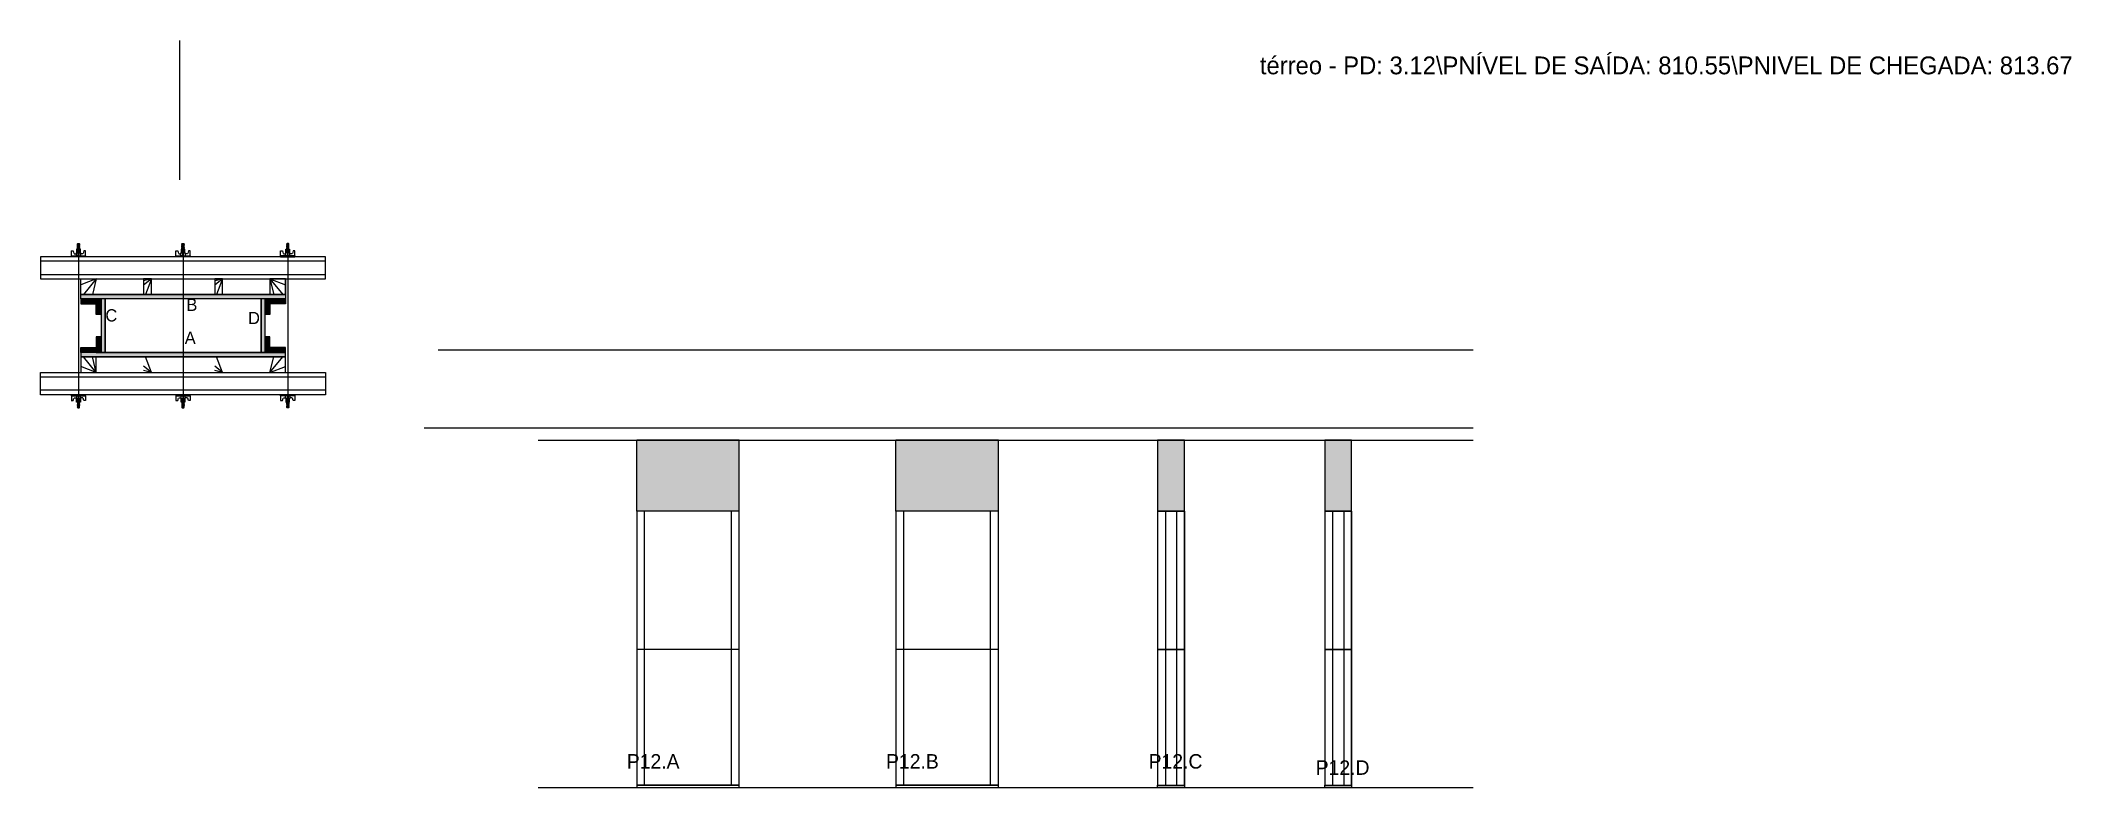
# Model space of a CAD drawing. Header units: metres. Extents: x 17755 to 19580, y 5125 to 5796.
import ezdxf

# ---------------------------------------------------------------- set-up
doc = ezdxf.new("R2010")
doc.units = ezdxf.units.M
for name, color, linetype in [('CHAPA', 7, 'Continuous'), ('COTA', 7, 'Continuous'), ('Hachura', 7, 'Continuous'), ('Madeira', 7, 'Continuous'), ('NIVEL 1° PAV.', 7, 'Continuous'), ('NIVEL 2° PAV.', 7, 'Continuous'), ('NOMENCLATURA', 7, 'Continuous'), ('Nível', 7, 'Continuous'), ('Painéis', 7, 'Continuous'), ('Perfil Metálico', 7, 'Continuous'), ('SARR_2.2x7', 7, 'Continuous'), ('SARRAFO', 7, 'Continuous'), ('Texto Seção', 7, 'Continuous'), ('TEXTO_GERAL', 7, 'Continuous')]:
    doc.layers.add(name, color=color, linetype=linetype)

msp = doc.modelspace()

# ---------------------------------------------------------------- hatches: boundary and pattern name
at = {"layer": 'COTA'}
h = msp.add_hatch(color=7, dxfattribs=at)
h.dxf.hatch_style = 1
h.paths.add_polyline_path([(18290.8, 5373.4), (18382.8, 5373.4), (18382.8, 5373.4), (18382.8, 5437.4), (18382.8, 5437.4), (18290.8, 5437.4), (18290.8, 5437.4), (18290.8, 5373.4)])
h = msp.add_hatch(color=7, dxfattribs=at)
h.dxf.hatch_style = 1
h.paths.add_polyline_path([(18523.6, 5373.4), (18615.6, 5373.4), (18615.6, 5373.4), (18615.6, 5437.4), (18615.6, 5437.4), (18523.6, 5437.4), (18523.6, 5437.4), (18523.6, 5373.4)])
h = msp.add_hatch(color=7, dxfattribs=at)
h.dxf.hatch_style = 1
h.paths.add_polyline_path([(18758.7, 5373.4), (18782.7, 5373.4), (18782.7, 5373.4), (18782.7, 5437.4), (18782.7, 5437.4), (18758.7, 5437.4), (18758.7, 5437.4), (18758.7, 5373.4)])
h = msp.add_hatch(color=7, dxfattribs=at)
h.dxf.hatch_style = 1
h.paths.add_polyline_path([(18908.8, 5373.4), (18932.8, 5373.4), (18932.8, 5373.4), (18932.8, 5437.4), (18932.8, 5437.4), (18908.8, 5437.4), (18908.8, 5437.4), (18908.8, 5373.4)])
at = {"layer": 'Hachura'}
h = msp.add_hatch(color=7, dxfattribs=at)
h.dxf.hatch_style = 1
h.paths.add_polyline_path([(17791.2, 5564.1), (17791.2, 5568.1), (17791.2, 5568.1), (17975.2, 5568.1), (17975.2, 5568.1), (17975.2, 5564.1), (17975.2, 5564.1), (17791.2, 5564.1)])
h = msp.add_hatch(color=7, dxfattribs=at)
h.dxf.hatch_style = 1
h.paths.add_polyline_path([(17791.2, 5564.1), (17791.2, 5568.1), (17791.2, 5568.1), (17975.2, 5568.1), (17975.2, 5568.1), (17975.2, 5564.1), (17975.2, 5564.1), (17791.2, 5564.1)])
h = msp.add_hatch(color=7, dxfattribs=at)
h.dxf.hatch_style = 1
h.paths.add_polyline_path([(17805.2, 5564.1), (17805.2, 5559.7), (17805.2, 5559.7), (17791.2, 5559.7), (17791.2, 5559.7), (17791.2, 5564.1), (17791.2, 5564.1), (17805.2, 5564.1)])
h = msp.add_hatch(color=7, dxfattribs=at)
h.dxf.hatch_style = 1
h.paths.add_polyline_path([(17809.6, 5564.1), (17805.2, 5564.1), (17805.2, 5564.1), (17805.2, 5550.1), (17805.2, 5550.1), (17809.6, 5550.1), (17809.6, 5550.1), (17809.6, 5564.1)])
h = msp.add_hatch(color=7, dxfattribs=at)
h.dxf.hatch_style = 1
h.paths.add_polyline_path([(17813.2, 5564.1), (17809.6, 5564.1), (17809.6, 5564.1), (17809.6, 5516.1), (17809.6, 5516.1), (17813.2, 5516.1), (17813.2, 5516.1), (17813.2, 5564.1)])
h = msp.add_hatch(color=7, dxfattribs=at)
h.dxf.hatch_style = 1
h.paths.add_polyline_path([(17813.2, 5564.1), (17809.6, 5564.1), (17809.6, 5564.1), (17809.6, 5516.1), (17809.6, 5516.1), (17813.2, 5516.1), (17813.2, 5516.1), (17813.2, 5564.1)])
h = msp.add_hatch(color=7, dxfattribs=at)
h.dxf.hatch_style = 1
h.paths.add_polyline_path([(17956.8, 5564.1), (17953.2, 5564.1), (17953.2, 5564.1), (17953.2, 5516.1), (17953.2, 5516.1), (17956.8, 5516.1), (17956.8, 5516.1), (17956.8, 5564.1)])
h = msp.add_hatch(color=7, dxfattribs=at)
h.dxf.hatch_style = 1
h.paths.add_polyline_path([(17956.8, 5564.1), (17953.2, 5564.1), (17953.2, 5564.1), (17953.2, 5516.1), (17953.2, 5516.1), (17956.8, 5516.1), (17956.8, 5516.1), (17956.8, 5564.1)])
h = msp.add_hatch(color=7, dxfattribs=at)
h.dxf.hatch_style = 1
h.paths.add_polyline_path([(17961.2, 5564.1), (17956.8, 5564.1), (17956.8, 5564.1), (17956.8, 5550.1), (17956.8, 5550.1), (17961.2, 5550.1), (17961.2, 5550.1), (17961.2, 5564.1)])
h = msp.add_hatch(color=7, dxfattribs=at)
h.dxf.hatch_style = 1
h.paths.add_polyline_path([(17961.2, 5564.1), (17961.2, 5559.7), (17961.2, 5559.7), (17975.2, 5559.7), (17975.2, 5559.7), (17975.2, 5564.1), (17975.2, 5564.1), (17961.2, 5564.1)])
h = msp.add_hatch(color=7, dxfattribs=at)
h.dxf.hatch_style = 1
h.paths.add_polyline_path([(17809.6, 5516.1), (17805.2, 5516.1), (17805.2, 5516.1), (17805.2, 5530.1), (17805.2, 5530.1), (17809.6, 5530.1), (17809.6, 5530.1), (17809.6, 5516.1)])
h = msp.add_hatch(color=7, dxfattribs=at)
h.dxf.hatch_style = 1
h.paths.add_polyline_path([(17961.2, 5516.1), (17956.8, 5516.1), (17956.8, 5516.1), (17956.8, 5530.1), (17956.8, 5530.1), (17961.2, 5530.1), (17961.2, 5530.1), (17961.2, 5516.1)])
h = msp.add_hatch(color=7, dxfattribs=at)
h.dxf.hatch_style = 1
h.paths.add_polyline_path([(17805.2, 5516.1), (17805.2, 5520.5), (17805.2, 5520.5), (17791.2, 5520.5), (17791.2, 5520.5), (17791.2, 5516.1), (17791.2, 5516.1), (17805.2, 5516.1)])
h = msp.add_hatch(color=7, dxfattribs=at)
h.dxf.hatch_style = 1
h.paths.add_polyline_path([(17791.2, 5516.1), (17791.2, 5512.1), (17791.2, 5512.1), (17975.2, 5512.1), (17975.2, 5512.1), (17975.2, 5516.1), (17975.2, 5516.1), (17791.2, 5516.1)])
h = msp.add_hatch(color=7, dxfattribs=at)
h.dxf.hatch_style = 1
h.paths.add_polyline_path([(17791.2, 5516.1), (17791.2, 5512.1), (17791.2, 5512.1), (17975.2, 5512.1), (17975.2, 5512.1), (17975.2, 5516.1), (17975.2, 5516.1), (17791.2, 5516.1)])
h = msp.add_hatch(color=7, dxfattribs=at)
h.dxf.hatch_style = 1
h.paths.add_polyline_path([(17961.2, 5516.1), (17961.2, 5520.5), (17961.2, 5520.5), (17975.2, 5520.5), (17975.2, 5520.5), (17975.2, 5516.1), (17975.2, 5516.1), (17961.2, 5516.1)])

# ---------------------------------------------------------------- linework, layer by layer
at = {"layer": 'CHAPA', "color": 7, "lineweight": 25}
for points in [[(17791.2, 5564.1), (17791.2, 5568.1), (17975.2, 5568.1), (17975.2, 5564.1)], [(17791.2, 5564.1), (17791.2, 5568.1), (17975.2, 5568.1), (17975.2, 5564.1)], [(17813.2, 5564.1), (17809.6, 5564.1), (17809.6, 5516.1), (17813.2, 5516.1)], [(17813.2, 5564.1), (17809.6, 5564.1), (17809.6, 5516.1), (17813.2, 5516.1)], [(17956.8, 5564.1), (17953.2, 5564.1), (17953.2, 5516.1), (17956.8, 5516.1)], [(17956.8, 5564.1), (17953.2, 5564.1), (17953.2, 5516.1), (17956.8, 5516.1)], [(17791.2, 5516.1), (17791.2, 5512.1), (17975.2, 5512.1), (17975.2, 5516.1)], [(17791.2, 5516.1), (17791.2, 5512.1), (17975.2, 5512.1), (17975.2, 5516.1)]]:
    msp.add_lwpolyline(points, close=True, dxfattribs=at)
at = {"layer": 'COTA', "color": 7, "lineweight": 25}
for p, q in [((18382.8, 5437.4), (18290.8, 5437.4)), ((18290.8, 5373.4), (18290.8, 5437.4)), ((18382.8, 5373.4), (18382.8, 5437.4)), ((18615.6, 5437.4), (18523.6, 5437.4)), ((18523.6, 5373.4), (18523.6, 5437.4)), ((18615.6, 5373.4), (18615.6, 5437.4))]:
    msp.add_line(p, q, dxfattribs=at)
for points in [[(18782.7, 5373.4), (18782.7, 5437.4), (18758.7, 5437.4), (18758.7, 5373.4)], [(18932.8, 5373.4), (18932.8, 5437.4), (18908.8, 5437.4), (18908.8, 5373.4)]]:
    msp.add_lwpolyline(points, dxfattribs=at)
at = {"layer": 'Defpoints', "color": 7, "lineweight": 25}
msp.add_line((17880.2, 5671.2), (17880.2, 5796.2), dxfattribs=at)
at = {"layer": 'Hachura', "color": 7, "lineweight": 25}
for p, q in [((17782.7, 5607.3), (17784.4, 5607.3)), ((17782.7, 5603), (17795.6, 5603)), ((17782.7, 5603), (17787.9, 5603)), ((17782.8, 5602.1), (17782.8, 5607.2)), ((17795.6, 5602.1), (17782.8, 5602.1)), ((17782.9, 5603), (17782.9, 5602.1)), ((17783.1, 5603), (17783.1, 5602.1)), ((17783.4, 5603), (17783.4, 5602.1)), ((17783.9, 5603), (17783.9, 5602.1)), ((17784.4, 5607.3), (17785, 5605)), ((17784.7, 5603), (17784.7, 5602.1)), ((17785.3, 5604.8), (17787.3, 5604.8)), ((17786.2, 5603), (17786.2, 5602.1)), ((17794.7, 5602.1), (17786.9, 5602.1)), ((17787.3, 5605.6), (17791.1, 5605.6)), ((17787.3, 5603), (17787.3, 5605.6)), ((17789.2, 5603), (17787.3, 5603)), ((17790.9, 5608.8), (17787.5, 5608.8)), ((17787.5, 5608.8), (17787.5, 5605.6)), ((17790.9, 5608.7), (17787.5, 5608.7)), ((17787.9, 5603), (17788.6, 5603)), ((17788.1, 5613.2), (17790.3, 5612.1)), ((17790.2, 5611.9), (17788.1, 5612.9)), ((17788.1, 5612), (17790.3, 5610.9)), ((17790.2, 5610.7), (17788.1, 5611.8)), ((17788.1, 5610.8), (17790.3, 5609.8)), ((17790.2, 5609.5), (17788.1, 5610.6)), ((17789.3, 5608.8), (17788.1, 5609.4)), ((17788.2, 5613.6), (17788.5, 5613.9)), ((17788.2, 5613.3), (17788.2, 5613.6)), ((17788.2, 5613.6), (17788.2, 5613.6)), ((17790.1, 5613.6), (17788.2, 5613.6)), ((17788.2, 5613.3), (17790.1, 5612.3)), ((17788.2, 5613.3), (17790.1, 5612.3)), ((17788.2, 5612.1), (17788.2, 5612.7)), ((17790.1, 5611.8), (17788.2, 5612.7)), ((17788.2, 5612.1), (17790.1, 5611.1)), ((17788.2, 5610.9), (17788.2, 5611.6)), ((17790.1, 5610.6), (17788.2, 5611.6)), ((17788.2, 5611.4), (17788.2, 5611.6)), ((17788.2, 5610.9), (17790.1, 5610)), ((17788.2, 5609.8), (17788.2, 5610.4)), ((17790.1, 5609.5), (17788.2, 5610.4)), ((17788.2, 5609.8), (17790.1, 5608.8)), ((17789.1, 5608.8), (17788.2, 5609.3)), ((17788.2, 5608.8), (17788.2, 5609.3)), ((17788.2, 5602.7), (17788.2, 5602.9)), ((17788.2, 5602.2), (17788.2, 5602.7)), ((17788.5, 5613.9), (17789.8, 5613.9)), ((17788.6, 5608.8), (17788.6, 5605.6)), ((17790.1, 5612.9), (17788.8, 5613.6)), ((17788.9, 5603), (17788.9, 5605)), ((17790.2, 5613), (17789.1, 5613.6)), ((17789.2, 5612.9), (17789.2, 5471.1)), ((17789.2, 5603), (17789.2, 5602.1)), ((17789.4, 5605), (17789.4, 5603)), ((17789.6, 5613.6), (17790.3, 5613.2)), ((17790.1, 5613.6), (17789.8, 5613.9)), ((17789.8, 5613.6), (17790.1, 5613.4)), ((17790.1, 5613.4), (17790.1, 5613.6)), ((17790.1, 5612.9), (17790.1, 5612.3)), ((17790.1, 5611.1), (17790.1, 5611.8)), ((17790.1, 5610.4), (17790.1, 5610.6)), ((17790.1, 5610.4), (17790.1, 5610)), ((17790.1, 5609.5), (17790.1, 5608.8)), ((17790.1, 5608.8), (17790.1, 5605.6)), ((17790.2, 5602.9), (17790.2, 5602.4)), ((17790.9, 5605.6), (17790.9, 5608.8)), ((17791.1, 5605.6), (17790.9, 5605.6)), ((17791.1, 5605.6), (17790.9, 5605.6)), ((17791.1, 5605.6), (17791.1, 5603)), ((17793.1, 5604.8), (17791.1, 5604.8)), ((17792.2, 5603), (17792.2, 5602.1)), ((17794, 5607.3), (17793.4, 5605)), ((17793.7, 5603), (17793.7, 5602.1)), ((17795.6, 5607.3), (17794, 5607.3)), ((17794.5, 5603), (17794.5, 5602.1)), ((17795, 5603), (17795, 5602.1)), ((17795.3, 5603), (17795.3, 5602.1)), ((17795.5, 5603), (17795.5, 5602.1)), ((17795.6, 5603), (17795.6, 5607.3)), ((17795.6, 5603), (17795.6, 5602.1)), ((17876.7, 5607.3), (17878.4, 5607.3)), ((17876.7, 5603), (17889.6, 5603)), ((17876.7, 5603), (17881.9, 5603)), ((17876.8, 5602.1), (17876.8, 5607.2)), ((17889.6, 5602.1), (17876.8, 5602.1)), ((17876.9, 5603), (17876.9, 5602.1)), ((17877.1, 5603), (17877.1, 5602.1)), ((17877.4, 5603), (17877.4, 5602.1)), ((17877.9, 5603), (17877.9, 5602.1)), ((17878.4, 5607.3), (17879, 5605)), ((17878.7, 5603), (17878.7, 5602.1)), ((17879.3, 5604.8), (17881.3, 5604.8)), ((17880.2, 5603), (17880.2, 5602.1)), ((17888.7, 5602.1), (17880.9, 5602.1)), ((17881.3, 5605.6), (17885.1, 5605.6)), ((17881.3, 5603), (17881.3, 5605.6)), ((17883.2, 5603), (17881.3, 5603)), ((17884.9, 5608.8), (17881.5, 5608.8)), ((17881.5, 5608.8), (17881.5, 5605.6)), ((17884.9, 5608.7), (17881.5, 5608.7)), ((17881.9, 5603), (17882.6, 5603)), ((17882.1, 5613.2), (17884.3, 5612.1)), ((17884.2, 5611.9), (17882.1, 5612.9)), ((17882.1, 5612), (17884.3, 5610.9)), ((17884.2, 5610.7), (17882.1, 5611.8)), ((17882.1, 5610.8), (17884.3, 5609.8)), ((17884.2, 5609.5), (17882.1, 5610.6)), ((17883.3, 5608.8), (17882.1, 5609.4)), ((17882.2, 5613.6), (17882.5, 5613.9)), ((17882.2, 5613.3), (17882.2, 5613.6)), ((17882.2, 5613.6), (17882.2, 5613.6)), ((17884.1, 5613.6), (17882.2, 5613.6)), ((17882.2, 5613.3), (17884.1, 5612.3)), ((17882.2, 5613.3), (17884.1, 5612.3)), ((17882.2, 5612.1), (17882.2, 5612.7)), ((17884.1, 5611.8), (17882.2, 5612.7)), ((17882.2, 5612.1), (17884.1, 5611.1)), ((17882.2, 5610.9), (17882.2, 5611.6)), ((17884.1, 5610.6), (17882.2, 5611.6)), ((17882.2, 5611.4), (17882.2, 5611.6)), ((17882.2, 5610.9), (17884.1, 5610)), ((17882.2, 5609.8), (17882.2, 5610.4)), ((17884.1, 5609.5), (17882.2, 5610.4)), ((17882.2, 5609.8), (17884.1, 5608.8)), ((17883.1, 5608.8), (17882.2, 5609.3)), ((17882.2, 5608.8), (17882.2, 5609.3)), ((17882.2, 5602.7), (17882.2, 5602.9)), ((17882.2, 5602.2), (17882.2, 5602.7)), ((17882.5, 5613.9), (17883.8, 5613.9)), ((17882.6, 5608.8), (17882.6, 5605.6)), ((17884.1, 5612.9), (17882.8, 5613.6)), ((17882.9, 5603), (17882.9, 5605)), ((17884.2, 5613), (17883.1, 5613.6)), ((17883.2, 5612.9), (17883.2, 5471.1)), ((17883.2, 5603), (17883.2, 5602.1)), ((17883.4, 5605), (17883.4, 5603)), ((17883.6, 5613.6), (17884.3, 5613.2)), ((17884.1, 5613.6), (17883.8, 5613.9)), ((17883.8, 5613.6), (17884.1, 5613.4)), ((17884.1, 5613.4), (17884.1, 5613.6)), ((17884.1, 5612.9), (17884.1, 5612.3)), ((17884.1, 5611.1), (17884.1, 5611.8)), ((17884.1, 5610.4), (17884.1, 5610.6)), ((17884.1, 5610.4), (17884.1, 5610)), ((17884.1, 5609.5), (17884.1, 5608.8)), ((17884.1, 5608.8), (17884.1, 5605.6)), ((17884.2, 5602.9), (17884.2, 5602.4)), ((17884.9, 5605.6), (17884.9, 5608.8)), ((17885.1, 5605.6), (17884.9, 5605.6)), ((17885.1, 5605.6), (17884.9, 5605.6)), ((17885.1, 5605.6), (17885.1, 5603)), ((17887.1, 5604.8), (17885.1, 5604.8)), ((17886.2, 5603), (17886.2, 5602.1)), ((17888, 5607.3), (17887.4, 5605)), ((17887.7, 5603), (17887.7, 5602.1)), ((17889.6, 5607.3), (17888, 5607.3)), ((17888.5, 5603), (17888.5, 5602.1)), ((17889, 5603), (17889, 5602.1)), ((17889.3, 5603), (17889.3, 5602.1)), ((17889.5, 5603), (17889.5, 5602.1)), ((17889.6, 5603), (17889.6, 5607.3)), ((17889.6, 5603), (17889.6, 5602.1)), ((17970.8, 5603), (17970.8, 5607.3)), ((17970.8, 5607.3), (17972.4, 5607.3)), ((17983.7, 5603), (17970.8, 5603)), ((17970.8, 5603), (17970.8, 5602.1)), ((17970.8, 5602.1), (17983.6, 5602.1)), ((17970.9, 5603), (17970.9, 5602.1)), ((17971.1, 5603), (17971.1, 5602.1)), ((17971.4, 5603), (17971.4, 5602.1)), ((17971.7, 5602.1), (17979.5, 5602.1)), ((17971.9, 5603), (17971.9, 5602.1)), ((17972.4, 5607.3), (17973, 5605)), ((17972.7, 5603), (17972.7, 5602.1)), ((17973.3, 5604.8), (17975.3, 5604.8)), ((17974.2, 5603), (17974.2, 5602.1)), ((17979.1, 5605.6), (17975.3, 5605.6)), ((17975.3, 5605.6), (17975.3, 5603)), ((17975.3, 5605.6), (17975.5, 5605.6)), ((17975.3, 5605.6), (17975.5, 5605.6)), ((17975.5, 5608.8), (17978.9, 5608.8)), ((17975.5, 5605.6), (17975.5, 5608.8)), ((17975.5, 5608.7), (17978.9, 5608.7)), ((17976.8, 5613.6), (17976.1, 5613.2)), ((17978.3, 5613.2), (17976.1, 5612.1)), ((17978.3, 5612), (17976.1, 5610.9)), ((17978.3, 5610.8), (17976.1, 5609.8)), ((17976.2, 5613), (17977.3, 5613.6)), ((17976.2, 5611.9), (17978.3, 5612.9)), ((17976.2, 5610.7), (17978.3, 5611.8)), ((17976.2, 5609.5), (17978.3, 5610.6)), ((17976.2, 5602.9), (17976.2, 5602.4)), ((17976.3, 5613.6), (17976.6, 5613.9)), ((17976.6, 5613.6), (17976.3, 5613.4)), ((17976.3, 5613.4), (17976.3, 5613.6)), ((17976.3, 5612.9), (17977.6, 5613.6)), ((17976.3, 5613.6), (17978.2, 5613.6)), ((17978.2, 5613.3), (17976.3, 5612.3)), ((17978.2, 5613.3), (17976.3, 5612.3)), ((17976.3, 5612.9), (17976.3, 5612.3)), ((17976.3, 5611.8), (17978.2, 5612.7)), ((17978.2, 5612.1), (17976.3, 5611.1)), ((17976.3, 5611.1), (17976.3, 5611.8)), ((17976.3, 5610.6), (17978.2, 5611.6)), ((17978.2, 5610.9), (17976.3, 5610)), ((17976.3, 5610.4), (17976.3, 5610.6)), ((17976.3, 5610.4), (17976.3, 5610)), ((17976.3, 5609.5), (17978.2, 5610.4)), ((17978.2, 5609.8), (17976.3, 5608.8)), ((17976.3, 5609.5), (17976.3, 5608.8)), ((17976.3, 5608.8), (17976.3, 5605.6)), ((17977.9, 5613.9), (17976.6, 5613.9)), ((17977, 5605), (17977, 5603)), ((17977.1, 5608.8), (17978.3, 5609.4)), ((17977.2, 5612.9), (17977.2, 5471.1)), ((17977.2, 5603), (17979.1, 5603)), ((17977.2, 5603), (17977.2, 5602.1)), ((17977.3, 5608.8), (17978.2, 5609.3)), ((17977.5, 5603), (17977.5, 5605)), ((17977.8, 5608.8), (17977.8, 5605.6)), ((17978.5, 5603), (17977.8, 5603)), ((17978.2, 5613.6), (17977.9, 5613.9)), ((17978.2, 5613.3), (17978.2, 5613.6)), ((17978.2, 5613.6), (17978.2, 5613.6)), ((17978.2, 5612.1), (17978.2, 5612.7)), ((17978.2, 5610.9), (17978.2, 5611.6)), ((17978.2, 5611.4), (17978.2, 5611.6)), ((17978.2, 5609.8), (17978.2, 5610.4)), ((17978.2, 5608.8), (17978.2, 5609.3)), ((17978.2, 5602.7), (17978.2, 5602.9)), ((17978.2, 5602.2), (17978.2, 5602.7)), ((17983.7, 5603), (17978.5, 5603)), ((17978.9, 5608.8), (17978.9, 5605.6)), ((17979.1, 5603), (17979.1, 5605.6)), ((17981.1, 5604.8), (17979.1, 5604.8)), ((17980.2, 5603), (17980.2, 5602.1)), ((17982, 5607.3), (17981.4, 5605)), ((17981.7, 5603), (17981.7, 5602.1)), ((17983.7, 5607.3), (17982, 5607.3)), ((17982.5, 5603), (17982.5, 5602.1)), ((17983, 5603), (17983, 5602.1)), ((17983.3, 5603), (17983.3, 5602.1)), ((17983.5, 5603), (17983.5, 5602.1)), ((17983.6, 5602.1), (17983.6, 5607.2)), ((17782.7, 5477.2), (17795.6, 5477.2)), ((17782.7, 5477.2), (17787.9, 5477.2)), ((17795.6, 5478.1), (17782.8, 5478.1)), ((17782.8, 5478.1), (17782.8, 5473)), ((17782.9, 5477.2), (17782.9, 5478.1)), ((17783.1, 5477.2), (17783.1, 5478.1)), ((17783.4, 5477.2), (17783.4, 5478.1)), ((17783.9, 5477.2), (17783.9, 5478.1)), ((17784.4, 5472.9), (17785, 5475.1)), ((17784.7, 5477.2), (17784.7, 5478.1)), ((17785.3, 5475.4), (17787.3, 5475.4)), ((17786.2, 5477.2), (17786.2, 5478.1)), ((17794.7, 5478.1), (17786.9, 5478.1)), ((17789.2, 5477.2), (17787.3, 5477.2)), ((17787.3, 5477.2), (17787.3, 5474.6)), ((17787.3, 5474.6), (17791.1, 5474.6)), ((17787.5, 5471.4), (17787.5, 5474.6)), ((17787.9, 5477.2), (17788.6, 5477.2)), ((17788.2, 5477.9), (17788.2, 5477.5)), ((17788.2, 5477.5), (17788.2, 5477.3)), ((17788.6, 5471.4), (17788.6, 5474.6)), ((17788.9, 5477.2), (17788.9, 5475.2)), ((17789.2, 5477.2), (17789.2, 5478.1)), ((17789.4, 5475.2), (17789.4, 5477.2)), ((17790.1, 5471.4), (17790.1, 5474.6)), ((17790.2, 5477.3), (17790.2, 5477.8)), ((17790.9, 5474.6), (17790.9, 5471.4)), ((17791.1, 5474.6), (17790.9, 5474.6)), ((17791.1, 5474.6), (17790.9, 5474.6)), ((17791.1, 5474.6), (17791.1, 5477.2)), ((17793.1, 5475.4), (17791.1, 5475.4)), ((17792.2, 5477.2), (17792.2, 5478.1)), ((17794, 5472.9), (17793.4, 5475.1)), ((17793.7, 5477.2), (17793.7, 5478.1)), ((17794.5, 5477.2), (17794.5, 5478.1)), ((17795, 5477.2), (17795, 5478.1)), ((17795.3, 5477.2), (17795.3, 5478.1)), ((17795.5, 5477.2), (17795.5, 5478.1)), ((17795.6, 5477.2), (17795.6, 5478.1)), ((17795.6, 5477.2), (17795.6, 5472.9)), ((17876.7, 5477.2), (17889.6, 5477.2)), ((17876.7, 5477.2), (17881.9, 5477.2)), ((17889.6, 5478.1), (17876.8, 5478.1)), ((17876.8, 5478.1), (17876.8, 5473)), ((17876.9, 5477.2), (17876.9, 5478.1)), ((17877.1, 5477.2), (17877.1, 5478.1)), ((17877.4, 5477.2), (17877.4, 5478.1)), ((17877.9, 5477.2), (17877.9, 5478.1)), ((17878.4, 5472.9), (17879, 5475.1)), ((17878.7, 5477.2), (17878.7, 5478.1)), ((17879.3, 5475.4), (17881.3, 5475.4)), ((17880.2, 5477.2), (17880.2, 5478.1)), ((17888.7, 5478.1), (17880.9, 5478.1)), ((17883.2, 5477.2), (17881.3, 5477.2)), ((17881.3, 5477.2), (17881.3, 5474.6)), ((17881.3, 5474.6), (17885.1, 5474.6)), ((17881.5, 5471.4), (17881.5, 5474.6)), ((17881.9, 5477.2), (17882.6, 5477.2)), ((17882.2, 5477.9), (17882.2, 5477.5)), ((17882.2, 5477.5), (17882.2, 5477.3)), ((17882.6, 5471.4), (17882.6, 5474.6)), ((17882.9, 5477.2), (17882.9, 5475.2)), ((17883.2, 5477.2), (17883.2, 5478.1)), ((17883.4, 5475.2), (17883.4, 5477.2)), ((17884.1, 5471.4), (17884.1, 5474.6)), ((17884.2, 5477.3), (17884.2, 5477.8)), ((17884.9, 5474.6), (17884.9, 5471.4)), ((17885.1, 5474.6), (17884.9, 5474.6)), ((17885.1, 5474.6), (17884.9, 5474.6)), ((17885.1, 5474.6), (17885.1, 5477.2)), ((17887.1, 5475.4), (17885.1, 5475.4)), ((17886.2, 5477.2), (17886.2, 5478.1)), ((17888, 5472.9), (17887.4, 5475.1)), ((17887.7, 5477.2), (17887.7, 5478.1)), ((17888.5, 5477.2), (17888.5, 5478.1)), ((17889, 5477.2), (17889, 5478.1)), ((17889.3, 5477.2), (17889.3, 5478.1)), ((17889.5, 5477.2), (17889.5, 5478.1)), ((17889.6, 5477.2), (17889.6, 5478.1)), ((17889.6, 5477.2), (17889.6, 5472.9)), ((17970.8, 5478.1), (17983.6, 5478.1)), ((17970.8, 5477.2), (17970.8, 5478.1)), ((17983.7, 5477.2), (17970.8, 5477.2)), ((17970.8, 5477.2), (17970.8, 5472.9)), ((17970.9, 5477.2), (17970.9, 5478.1)), ((17971.1, 5477.2), (17971.1, 5478.1)), ((17971.4, 5477.2), (17971.4, 5478.1)), ((17971.7, 5478.1), (17979.5, 5478.1)), ((17971.9, 5477.2), (17971.9, 5478.1)), ((17972.4, 5472.9), (17973, 5475.1)), ((17972.7, 5477.2), (17972.7, 5478.1)), ((17973.3, 5475.4), (17975.3, 5475.4)), ((17974.2, 5477.2), (17974.2, 5478.1)), ((17975.3, 5474.6), (17975.3, 5477.2)), ((17979.1, 5474.6), (17975.3, 5474.6)), ((17975.3, 5474.6), (17975.5, 5474.6)), ((17975.3, 5474.6), (17975.5, 5474.6)), ((17975.5, 5474.6), (17975.5, 5471.4)), ((17976.2, 5477.3), (17976.2, 5477.8)), ((17976.3, 5471.4), (17976.3, 5474.6)), ((17977, 5475.2), (17977, 5477.2)), ((17977.2, 5477.2), (17977.2, 5478.1)), ((17977.2, 5477.2), (17979.1, 5477.2)), ((17977.5, 5477.2), (17977.5, 5475.2)), ((17978.5, 5477.2), (17977.8, 5477.2)), ((17977.8, 5471.4), (17977.8, 5474.6)), ((17978.2, 5477.9), (17978.2, 5477.5)), ((17978.2, 5477.5), (17978.2, 5477.3)), ((17983.7, 5477.2), (17978.5, 5477.2)), ((17978.9, 5471.4), (17978.9, 5474.6)), ((17979.1, 5477.2), (17979.1, 5474.6)), ((17981.1, 5475.4), (17979.1, 5475.4)), ((17980.2, 5477.2), (17980.2, 5478.1)), ((17982, 5472.9), (17981.4, 5475.1)), ((17981.7, 5477.2), (17981.7, 5478.1)), ((17982.5, 5477.2), (17982.5, 5478.1)), ((17983, 5477.2), (17983, 5478.1)), ((17983.3, 5477.2), (17983.3, 5478.1)), ((17983.5, 5477.2), (17983.5, 5478.1)), ((17983.6, 5478.1), (17983.6, 5473)), ((17782.7, 5472.9), (17784.4, 5472.9)), ((17790.9, 5471.5), (17787.5, 5471.5)), ((17790.9, 5471.4), (17787.5, 5471.4)), ((17789.3, 5471.4), (17788.1, 5470.8)), ((17790.2, 5470.7), (17788.1, 5469.6)), ((17788.1, 5469.4), (17790.3, 5470.4)), ((17790.2, 5469.5), (17788.1, 5468.4)), ((17788.1, 5468.2), (17790.3, 5469.3)), ((17790.2, 5468.3), (17788.1, 5467.3)), ((17788.1, 5467), (17790.3, 5468.1)), ((17788.2, 5470.4), (17790.1, 5471.4)), ((17789.1, 5471.4), (17788.2, 5470.9)), ((17788.2, 5471.4), (17788.2, 5470.9)), ((17790.1, 5470.7), (17788.2, 5469.8)), ((17788.2, 5470.4), (17788.2, 5469.8)), ((17788.2, 5469.3), (17790.1, 5470.2)), ((17790.1, 5469.6), (17788.2, 5468.6)), ((17788.2, 5469.3), (17788.2, 5468.6)), ((17788.2, 5468.1), (17790.1, 5469.1)), ((17788.2, 5468.8), (17788.2, 5468.6)), ((17790.1, 5468.4), (17788.2, 5467.5)), ((17788.2, 5468.1), (17788.2, 5467.5)), ((17788.2, 5466.9), (17790.1, 5467.9)), ((17788.2, 5466.9), (17790.1, 5467.9)), ((17788.2, 5466.9), (17788.2, 5466.6)), ((17788.2, 5466.6), (17788.2, 5466.6)), ((17788.2, 5466.6), (17788.5, 5466.3)), ((17790.1, 5466.6), (17788.2, 5466.6)), ((17788.5, 5466.3), (17789.8, 5466.3)), ((17790.1, 5467.3), (17788.8, 5466.6)), ((17790.2, 5467.2), (17789.1, 5466.6)), ((17789.6, 5466.6), (17790.3, 5467)), ((17789.8, 5466.6), (17790.1, 5466.7)), ((17790.1, 5466.6), (17789.8, 5466.3)), ((17790.1, 5470.7), (17790.1, 5471.4)), ((17790.1, 5469.8), (17790.1, 5470.2)), ((17790.1, 5469.8), (17790.1, 5469.6)), ((17790.1, 5469.1), (17790.1, 5468.4)), ((17790.1, 5467.3), (17790.1, 5467.9)), ((17790.1, 5466.7), (17790.1, 5466.6)), ((17795.6, 5472.9), (17794, 5472.9)), ((17876.7, 5472.9), (17878.4, 5472.9)), ((17884.9, 5471.5), (17881.5, 5471.5)), ((17884.9, 5471.4), (17881.5, 5471.4)), ((17883.3, 5471.4), (17882.1, 5470.8)), ((17884.2, 5470.7), (17882.1, 5469.6)), ((17882.1, 5469.4), (17884.3, 5470.4)), ((17884.2, 5469.5), (17882.1, 5468.4)), ((17882.1, 5468.2), (17884.3, 5469.3)), ((17884.2, 5468.3), (17882.1, 5467.3)), ((17882.1, 5467), (17884.3, 5468.1)), ((17882.2, 5470.4), (17884.1, 5471.4)), ((17883.1, 5471.4), (17882.2, 5470.9)), ((17882.2, 5471.4), (17882.2, 5470.9)), ((17884.1, 5470.7), (17882.2, 5469.8)), ((17882.2, 5470.4), (17882.2, 5469.8)), ((17882.2, 5469.3), (17884.1, 5470.2)), ((17884.1, 5469.6), (17882.2, 5468.6)), ((17882.2, 5469.3), (17882.2, 5468.6)), ((17882.2, 5468.1), (17884.1, 5469.1)), ((17882.2, 5468.8), (17882.2, 5468.6)), ((17884.1, 5468.4), (17882.2, 5467.5)), ((17882.2, 5468.1), (17882.2, 5467.5)), ((17882.2, 5466.9), (17884.1, 5467.9)), ((17882.2, 5466.9), (17884.1, 5467.9)), ((17882.2, 5466.9), (17882.2, 5466.6)), ((17882.2, 5466.6), (17882.2, 5466.6)), ((17882.2, 5466.6), (17882.5, 5466.3)), ((17884.1, 5466.6), (17882.2, 5466.6)), ((17882.5, 5466.3), (17883.8, 5466.3)), ((17884.1, 5467.3), (17882.8, 5466.6)), ((17884.2, 5467.2), (17883.1, 5466.6)), ((17883.6, 5466.6), (17884.3, 5467)), ((17883.8, 5466.6), (17884.1, 5466.7)), ((17884.1, 5466.6), (17883.8, 5466.3)), ((17884.1, 5470.7), (17884.1, 5471.4)), ((17884.1, 5469.8), (17884.1, 5470.2)), ((17884.1, 5469.8), (17884.1, 5469.6)), ((17884.1, 5469.1), (17884.1, 5468.4)), ((17884.1, 5467.3), (17884.1, 5467.9)), ((17884.1, 5466.7), (17884.1, 5466.6)), ((17889.6, 5472.9), (17888, 5472.9)), ((17970.8, 5472.9), (17972.4, 5472.9)), ((17975.5, 5471.5), (17978.9, 5471.5)), ((17975.5, 5471.4), (17978.9, 5471.4)), ((17978.3, 5469.4), (17976.1, 5470.4)), ((17978.3, 5468.2), (17976.1, 5469.3)), ((17978.3, 5467), (17976.1, 5468.1)), ((17976.8, 5466.6), (17976.1, 5467)), ((17976.2, 5470.7), (17978.3, 5469.6)), ((17976.2, 5469.5), (17978.3, 5468.4)), ((17976.2, 5468.3), (17978.3, 5467.3)), ((17976.2, 5467.2), (17977.3, 5466.6)), ((17976.3, 5470.7), (17976.3, 5471.4)), ((17978.2, 5470.4), (17976.3, 5471.4)), ((17976.3, 5470.7), (17978.2, 5469.8)), ((17976.3, 5469.8), (17976.3, 5470.2)), ((17978.2, 5469.3), (17976.3, 5470.2)), ((17976.3, 5469.8), (17976.3, 5469.6)), ((17976.3, 5469.6), (17978.2, 5468.6)), ((17976.3, 5469.1), (17976.3, 5468.4)), ((17978.2, 5468.1), (17976.3, 5469.1)), ((17976.3, 5468.4), (17978.2, 5467.5)), ((17978.2, 5466.9), (17976.3, 5467.9)), ((17976.3, 5467.3), (17976.3, 5467.9)), ((17978.2, 5466.9), (17976.3, 5467.9)), ((17976.3, 5467.3), (17977.6, 5466.6)), ((17976.6, 5466.6), (17976.3, 5466.7)), ((17976.3, 5466.7), (17976.3, 5466.6)), ((17976.3, 5466.6), (17976.6, 5466.3)), ((17976.3, 5466.6), (17978.2, 5466.6)), ((17977.9, 5466.3), (17976.6, 5466.3)), ((17977.1, 5471.4), (17978.3, 5470.8)), ((17977.3, 5471.4), (17978.2, 5470.9)), ((17978.2, 5466.6), (17977.9, 5466.3)), ((17978.2, 5471.4), (17978.2, 5470.9)), ((17978.2, 5470.4), (17978.2, 5469.8)), ((17978.2, 5469.3), (17978.2, 5468.6)), ((17978.2, 5468.8), (17978.2, 5468.6)), ((17978.2, 5468.1), (17978.2, 5467.5)), ((17978.2, 5466.9), (17978.2, 5466.6)), ((17978.2, 5466.6), (17978.2, 5466.6)), ((17983.7, 5472.9), (17982, 5472.9))]:
    msp.add_line(p, q, dxfattribs=at)
at = {"layer": 'Madeira', "color": 7, "lineweight": 25}
for p, q in [((17805.2, 5582.1), (17791.2, 5576.7)), ((17805.2, 5582.1), (17793.7, 5568.1)), ((17805.2, 5582.1), (17801.7, 5568.1)), ((17854.7, 5582.1), (17847.7, 5576.4)), ((17854.7, 5582.1), (17847.7, 5580.4)), ((17854.7, 5582.1), (17849.3, 5568.1)), ((17918.7, 5582.1), (17911.7, 5576.4)), ((17918.7, 5582.1), (17911.7, 5580.4)), ((17918.7, 5582.1), (17913.3, 5568.1)), ((17961.2, 5582.1), (17972.7, 5568.1)), ((17961.2, 5582.1), (17964.7, 5568.1)), ((17961.2, 5582.1), (17975.2, 5576.7)), ((17805.2, 5498.1), (17793.7, 5512.1)), ((17805.2, 5498.1), (17801.7, 5512.1)), ((17854.7, 5498.1), (17849.3, 5512.1)), ((17918.7, 5498.1), (17913.3, 5512.1)), ((17961.2, 5498.1), (17972.7, 5512.1)), ((17961.2, 5498.1), (17964.7, 5512.1)), ((17805.2, 5498.1), (17791.2, 5503.5)), ((17854.7, 5498.1), (17847.7, 5503.8)), ((17854.7, 5498.1), (17847.7, 5499.8)), ((17918.7, 5498.1), (17911.7, 5503.8)), ((17918.7, 5498.1), (17911.7, 5499.8)), ((17961.2, 5498.1), (17975.2, 5503.5))]:
    msp.add_line(p, q, dxfattribs=at)
for points in [[(17975.2, 5582.1), (17975.2, 5568.1), (17791.2, 5568.1), (17791.2, 5582.1)], [(17854.7, 5582.1), (17847.7, 5582.1), (17847.7, 5568.1), (17854.7, 5568.1)], [(17918.7, 5582.1), (17911.7, 5582.1), (17911.7, 5568.1), (17918.7, 5568.1)], [(17961.2, 5582.1), (17961.2, 5568.1), (17975.2, 5568.1), (17975.2, 5582.1)], [(17805.2, 5498.1), (17805.2, 5512.1), (17791.2, 5512.1), (17791.2, 5498.1)], [(17975.2, 5498.1), (17975.2, 5512.1), (17791.2, 5512.1), (17791.2, 5498.1)]]:
    msp.add_lwpolyline(points, close=True, dxfattribs=at)
at = {"layer": 'NIVEL 1° PAV.', "color": 7, "lineweight": 25}
msp.add_line((18112.3, 5518.4), (19042, 5518.4), dxfattribs=at)
at = {"layer": 'NIVEL 2° PAV.', "color": 7, "lineweight": 25}
msp.add_line((18099.9, 5448.4), (19042, 5448.4), dxfattribs=at)
at = {"layer": 'Nível', "color": 7, "lineweight": 25}
for p, q in [((18202.1, 5437.4), (19042, 5437.4)), ((18202.1, 5125.4), (19042, 5125.4))]:
    msp.add_line(p, q, dxfattribs=at)
at = {"layer": 'Painéis', "color": 7, "lineweight": 25}
for p, q in [((18290.8, 5373.4), (18290.8, 5125.4)), ((18382.8, 5373.4), (18290.8, 5373.4)), ((18382.8, 5125.4), (18382.8, 5373.4)), ((18523.6, 5373.4), (18523.6, 5125.4)), ((18615.6, 5373.4), (18523.6, 5373.4)), ((18615.6, 5125.4), (18615.6, 5373.4)), ((18758.7, 5373.4), (18758.7, 5127.4)), ((18758.7, 5373.4), (18782.7, 5373.4)), ((18782.7, 5373.4), (18758.7, 5373.4)), ((18782.7, 5373.4), (18758.7, 5373.4)), ((18782.7, 5373.4), (18758.7, 5373.4)), ((18782.7, 5127.4), (18782.7, 5373.4)), ((18782.7, 5373.4), (18782.7, 5127.4)), ((18908.8, 5373.4), (18908.8, 5127.4)), ((18908.8, 5373.4), (18932.8, 5373.4)), ((18932.8, 5373.4), (18908.8, 5373.4)), ((18932.8, 5373.4), (18908.8, 5373.4)), ((18932.8, 5373.4), (18908.8, 5373.4)), ((18932.8, 5127.4), (18932.8, 5373.4)), ((18932.8, 5373.4), (18932.8, 5127.4)), ((18382.8, 5249.4), (18290.8, 5249.4)), ((18615.6, 5249.4), (18523.6, 5249.4)), ((18758.7, 5249.4), (18782.7, 5249.4)), ((18782.7, 5249.4), (18758.7, 5249.4)), ((18782.7, 5249.4), (18758.7, 5249.4)), ((18782.7, 5249.4), (18758.7, 5249.4)), ((18908.8, 5249.4), (18932.8, 5249.4)), ((18932.8, 5249.4), (18908.8, 5249.4)), ((18932.8, 5249.4), (18908.8, 5249.4)), ((18932.8, 5249.4), (18908.8, 5249.4)), ((18290.8, 5127.4), (18382.8, 5127.4)), ((18523.6, 5127.4), (18615.6, 5127.4)), ((18758.7, 5127.4), (18782.7, 5127.4)), ((18908.8, 5127.4), (18932.8, 5127.4))]:
    msp.add_line(p, q, dxfattribs=at)
for points in [[(17953.2, 5516.1), (17953.2, 5564.1), (17813.2, 5564.1), (17813.2, 5516.1)], [(18382.8, 5127.4), (18290.8, 5127.4), (18290.8, 5125.4), (18382.8, 5125.4)], [(18615.6, 5127.4), (18523.6, 5127.4), (18523.6, 5125.4), (18615.6, 5125.4)], [(18758.7, 5127.4), (18782.7, 5127.4), (18782.7, 5125.4), (18758.7, 5125.4)], [(18908.8, 5127.4), (18932.8, 5127.4), (18932.8, 5125.4), (18908.8, 5125.4)]]:
    msp.add_lwpolyline(points, close=True, dxfattribs=at)
at = {"layer": 'Perfil Metálico', "color": 7, "lineweight": 25}
for points in [[(17755.2, 5602.1), (17755.2, 5582.1), (18011.2, 5582.1), (18011.2, 5602.1)], [(18011.2, 5586.1), (18011.2, 5598.1), (17755.2, 5598.1), (17755.2, 5586.1)], [(17755.2, 5478.1), (17755.2, 5498.1), (18011.2, 5498.1), (18011.2, 5478.1)], [(18011.2, 5494.1), (18011.2, 5482.1), (17755.2, 5482.1), (17755.2, 5494.1)]]:
    msp.add_lwpolyline(points, close=True, dxfattribs=at)
at = {"layer": 'SARR_2.2x7', "color": 7, "lineweight": 25}
for p, q in [((18297.8, 5249.4), (18297.8, 5373.4)), ((18375.8, 5249.4), (18375.8, 5373.4)), ((18530.6, 5249.4), (18530.6, 5373.4)), ((18608.6, 5249.4), (18608.6, 5373.4)), ((18765.7, 5373.4), (18765.7, 5127.4)), ((18765.7, 5373.4), (18765.7, 5373.4)), ((18765.7, 5373.4), (18765.7, 5373.4)), ((18775.7, 5373.4), (18775.7, 5127.4)), ((18775.7, 5373.4), (18775.7, 5373.4)), ((18775.7, 5373.4), (18775.7, 5373.4)), ((18915.8, 5373.4), (18915.8, 5127.4)), ((18915.8, 5373.4), (18915.8, 5373.4)), ((18915.8, 5373.4), (18915.8, 5373.4)), ((18925.8, 5373.4), (18925.8, 5127.4)), ((18925.8, 5373.4), (18925.8, 5373.4)), ((18925.8, 5373.4), (18925.8, 5373.4)), ((18297.8, 5127.4), (18297.8, 5249.4)), ((18375.8, 5127.4), (18375.8, 5249.4)), ((18530.6, 5127.4), (18530.6, 5249.4)), ((18608.6, 5127.4), (18608.6, 5249.4)), ((18765.7, 5249.4), (18765.7, 5249.4)), ((18765.7, 5249.4), (18765.7, 5249.4)), ((18775.7, 5249.4), (18775.7, 5249.4)), ((18775.7, 5249.4), (18775.7, 5249.4)), ((18915.8, 5249.4), (18915.8, 5249.4)), ((18915.8, 5249.4), (18915.8, 5249.4)), ((18925.8, 5249.4), (18925.8, 5249.4)), ((18925.8, 5249.4), (18925.8, 5249.4)), ((18297.8, 5127.4), (18297.8, 5127.4)), ((18375.8, 5127.4), (18375.8, 5127.4)), ((18530.6, 5127.4), (18530.6, 5127.4)), ((18608.6, 5127.4), (18608.6, 5127.4))]:
    msp.add_line(p, q, dxfattribs=at)
at = {"layer": 'SARRAFO', "color": 7, "lineweight": 25}
for points in [[(17791.2, 5559.7), (17805.2, 5559.7), (17805.2, 5564.1), (17791.2, 5564.1)], [(17805.2, 5550.1), (17805.2, 5564.1), (17809.6, 5564.1), (17809.6, 5550.1)], [(17956.8, 5550.1), (17956.8, 5564.1), (17961.2, 5564.1), (17961.2, 5550.1)], [(17975.2, 5559.7), (17961.2, 5559.7), (17961.2, 5564.1), (17975.2, 5564.1)], [(17805.2, 5530.1), (17805.2, 5516.1), (17809.6, 5516.1), (17809.6, 5530.1)], [(17956.8, 5530.1), (17956.8, 5516.1), (17961.2, 5516.1), (17961.2, 5530.1)], [(17791.2, 5520.5), (17805.2, 5520.5), (17805.2, 5516.1), (17791.2, 5516.1)], [(17975.2, 5520.5), (17961.2, 5520.5), (17961.2, 5516.1), (17975.2, 5516.1)]]:
    msp.add_lwpolyline(points, close=True, dxfattribs=at)

# ---------------------------------------------------------------- texts
at = {"layer": 'NOMENCLATURA', "color": 7, "lineweight": 25}
msp.add_text('térreo - PD: 3.12\\PNÍVEL DE SAÍDA: 810.55\\PNIVEL DE CHEGADA: 813.67', height=16, dxfattribs=at).set_placement((18850.5, 5765.9))
at = {"layer": 'Texto Seção', "color": 7, "lineweight": 25}
for s, p in [('P12.A', (18281.8, 5142.3)), ('P12.B', (18514.7, 5142.3)), ('P12.C', (18750.6, 5142.3)), ('P12.D', (18900.7, 5136.7))]:
    msp.add_text(s, height=13, dxfattribs=at).set_placement(p)
at = {"layer": 'TEXTO_GERAL', "color": 7, "lineweight": 25}
for s, p in [('B', (17886.2, 5553.4)), ('C', (17813.4, 5543.9)), ('D', (17941.6, 5541.5)), ('A', (17884.7, 5523.7))]:
    msp.add_text(s, height=11, dxfattribs=at).set_placement(p)

doc.saveas('drawing.dxf')
